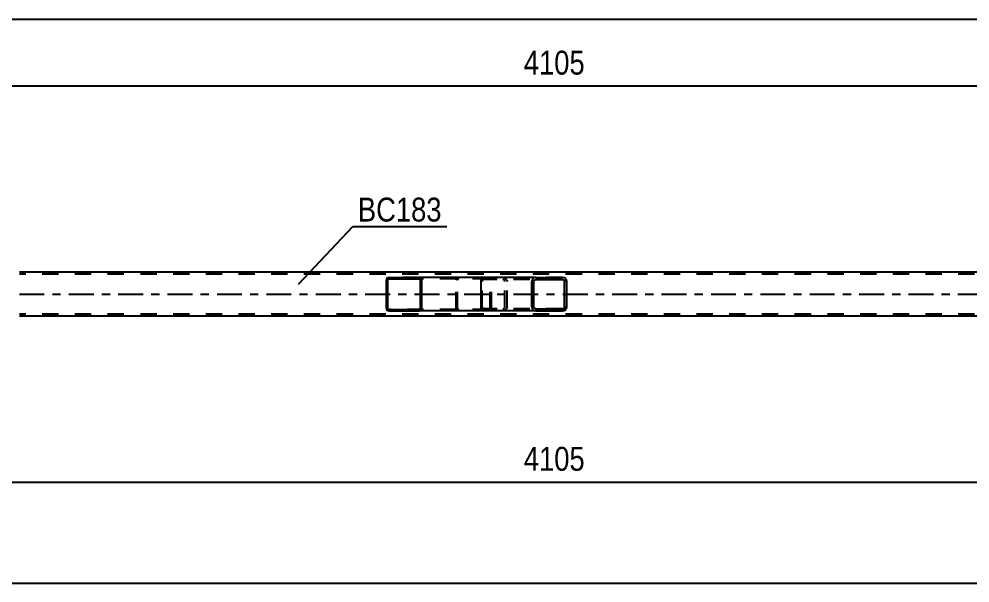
# Model space of a CAD drawing. Header units: millimetres. Extents: x -74 to 767, y -439 to 155.
# Drawn here: x 46.8 to 160.7, y -247.6 to -180 of the extents above; entities that cross this region are included whole.
import ezdxf

# ---------------------------------------------------------------- set-up
doc = ezdxf.new("R2010")
doc.units = ezdxf.units.MM
doc.linetypes.add('DXK_LINE_DOT2', pattern=[3.9198, 1.9599, -1.9599])
doc.linetypes.add('DXK_LINE_DOT3', pattern=[5.9187, 2.979, -0.9799, 0.9799, -0.9799])
doc.styles.add('Arial Narrow', font='ARIALN.TTF', dxfattribs={"height": 0.2})

# ---------------------------------------------------------------- blocks, each defined once
blk = doc.blocks.new('Part-814185030-5411 - 5260')
at = {"linetype": 'Continuous'}
h = blk.add_hatch(dxfattribs=at)
h.set_pattern_fill('', scale=0.7, style=0, pattern_type=0)
h.set_pattern_definition([(45, (95.0526, -211.185), (-1.57154, 1.57154), [])])
h.paths.add_polyline_path([(95.08, -211.31), (95.05, -211.19), (94.98, -211.08), (94.87, -211.01), (94.74, -210.99), (91.16, -210.99), (91.03, -211.01), (90.92, -211.08), (90.85, -211.19), (90.82, -211.31), (90.82, -214.67), (90.85, -214.79), (90.92, -214.89), (91.03, -214.96), (91.16, -214.99), (94.74, -214.99), (94.87, -214.96), (94.98, -214.89), (95.05, -214.79), (95.08, -214.67)])
h.paths.add_polyline_path([(94.9, -214.73), (94.86, -214.78), (94.8, -214.82), (94.74, -214.83), (91.16, -214.83), (91.1, -214.82), (91.04, -214.78), (91.01, -214.73), (90.99, -214.67), (90.99, -211.31), (91.01, -211.25), (91.04, -211.19), (91.1, -211.16), (91.16, -211.15), (94.74, -211.15), (94.8, -211.16), (94.86, -211.19), (94.9, -211.25), (94.91, -211.31), (94.91, -214.67)])
at = {"color": 2, "linetype": 'Continuous'}
for p, q in [((90.85, -211.19), (90.82, -211.31)), ((90.82, -214.67), (90.82, -211.31)), ((90.99, -211.31), (91.01, -211.25)), ((90.99, -214.67), (90.99, -211.31)), ((91.01, -211.25), (91.04, -211.19)), ((91.16, -210.99), (91.03, -211.01)), ((91.04, -211.19), (91.1, -211.16)), ((91.1, -211.16), (91.16, -211.15)), ((91.16, -210.99), (94.74, -210.99)), ((91.16, -211.15), (94.74, -211.15)), ((102.44, -210.99), (94.74, -210.99)), ((94.87, -211.01), (94.74, -210.99)), ((94.74, -211.15), (94.8, -211.16)), ((94.8, -211.16), (94.86, -211.19)), ((94.86, -211.19), (94.9, -211.25)), ((94.9, -211.25), (94.91, -211.31)), ((94.91, -214.67), (94.91, -211.31)), ((95.08, -211.31), (95.05, -211.19)), ((95.08, -214.67), (95.08, -211.31)), ((90.82, -214.67), (90.85, -214.79)), ((91.01, -214.73), (90.99, -214.67)), ((91.04, -214.78), (91.01, -214.73)), ((91.03, -214.96), (91.16, -214.99)), ((91.1, -214.82), (91.04, -214.78)), ((91.16, -214.83), (91.1, -214.82)), ((91.16, -214.83), (94.74, -214.83)), ((91.16, -214.99), (94.74, -214.99)), ((94.8, -214.82), (94.74, -214.83)), ((94.74, -214.99), (94.87, -214.96)), ((102.44, -214.99), (94.74, -214.99)), ((94.86, -214.78), (94.8, -214.82)), ((94.9, -214.73), (94.86, -214.78)), ((94.91, -214.67), (94.9, -214.73)), ((95.05, -214.79), (95.08, -214.67))]:
    blk.add_line(p, q, dxfattribs=at)
at = {"color": 7, "linetype": 'DXK_LINE_DOT2'}
for p, q in [((94.74, -210.99), (91.16, -210.99)), ((103.09, -211.15), (91.16, -211.15)), ((99.17, -211.31), (99.2, -211.19)), ((99.17, -214.67), (99.17, -211.31)), ((99.35, -211.25), (99.34, -211.31)), ((99.34, -214.67), (99.34, -211.31)), ((99.39, -211.19), (99.35, -211.25)), ((99.38, -211.01), (99.51, -210.99)), ((99.45, -211.16), (99.39, -211.19)), ((99.51, -211.15), (99.45, -211.16)), ((103.09, -210.99), (102.44, -210.99)), ((103.09, -210.99), (103.22, -211.01)), ((103.15, -211.16), (103.09, -211.15)), ((103.21, -211.19), (103.15, -211.16)), ((103.24, -211.25), (103.21, -211.19)), ((103.26, -211.31), (103.24, -211.25)), ((103.26, -214.67), (103.26, -211.31)), ((103.4, -211.19), (103.43, -211.31)), ((103.43, -214.67), (103.43, -211.31)), ((103.09, -214.83), (91.16, -214.83)), ((94.74, -214.99), (91.16, -214.99)), ((99.2, -214.79), (99.17, -214.67)), ((99.34, -214.67), (99.35, -214.73)), ((99.35, -214.73), (99.39, -214.78)), ((99.51, -214.99), (99.38, -214.96)), ((99.39, -214.78), (99.41, -214.79)), ((99.41, -214.79), (99.45, -214.82)), ((99.45, -214.82), (99.51, -214.83)), ((103.09, -214.99), (102.44, -214.99)), ((103.09, -214.83), (103.15, -214.82)), ((103.22, -214.96), (103.09, -214.99)), ((103.15, -214.82), (103.21, -214.78)), ((103.21, -214.78), (103.24, -214.73)), ((103.24, -214.73), (103.26, -214.67)), ((103.42, -214.69), (103.4, -214.79)), ((103.43, -214.67), (103.42, -214.69))]:
    blk.add_line(p, q, dxfattribs=at)
at = {"color": 2, "linetype": 'Continuous'}
for centre, start, end in [((91.15, -211.32), 110.7583, 155.68), ((94.75, -211.32), 24.32, 69.2417), ((91.15, -214.65), 204.32, 249.2417), ((94.75, -214.65), 290.7583, 335.68)]:
    blk.add_arc(centre, 0.331, start, end, dxfattribs=at)
at = {"color": 7, "linetype": 'DXK_LINE_DOT2'}
for centre, start, end in [((99.5, -211.32), 110.7583, 155.68), ((103.1, -211.32), 24.32, 69.2417), ((99.5, -214.65), 204.32, 249.2417), ((103.1, -214.65), 290.7583, 335.68)]:
    blk.add_arc(centre, 0.331, start, end, dxfattribs=at)
blk = doc.blocks.new('Part-814185030-5412 - 5260')
at = {"linetype": 'Continuous'}
h = blk.add_hatch(dxfattribs=at)
h.set_pattern_fill('', scale=0.7, style=0, pattern_type=0)
h.set_pattern_definition([(45, (112.3848, -211.2838), (-1.57154, 1.57154), [])])
h.paths.add_polyline_path([(112.42, -211.47), (112.38, -211.28), (112.28, -211.13), (112.11, -211.02), (111.92, -210.99), (108.74, -210.99), (108.54, -211.02), (108.38, -211.13), (108.27, -211.28), (108.23, -211.47), (108.23, -214.51), (108.27, -214.69), (108.38, -214.85), (108.54, -214.95), (108.74, -214.99), (111.92, -214.99), (112.11, -214.95), (112.28, -214.85), (112.38, -214.69), (112.42, -214.51)])
h.paths.add_polyline_path([(112.15, -214.6), (112.1, -214.68), (112.02, -214.73), (111.92, -214.75), (108.74, -214.75), (108.64, -214.73), (108.56, -214.68), (108.5, -214.6), (108.48, -214.51), (108.48, -211.47), (108.5, -211.38), (108.56, -211.3), (108.64, -211.25), (108.74, -211.23), (111.92, -211.23), (112.02, -211.25), (112.1, -211.3), (112.15, -211.38), (112.17, -211.47), (112.17, -214.51)])
at = {"color": 2, "linetype": 'Continuous'}
for p, q in [((102.16, -211.47), (102.19, -211.28)), ((102.16, -214.51), (102.16, -211.47)), ((102.19, -211.28), (102.24, -211.13)), ((102.24, -211.13), (102.33, -211.02)), ((102.33, -211.02), (102.44, -210.99)), ((108.74, -210.99), (102.44, -210.99)), ((108.27, -211.28), (108.23, -211.47)), ((108.23, -214.51), (108.23, -211.47)), ((108.48, -211.47), (108.5, -211.38)), ((108.48, -214.51), (108.48, -211.47)), ((108.5, -211.38), (108.56, -211.3)), ((108.74, -210.99), (108.54, -211.02)), ((108.56, -211.3), (108.64, -211.25)), ((108.64, -211.25), (108.74, -211.23)), ((108.74, -210.99), (111.92, -210.99)), ((108.74, -211.23), (111.92, -211.23)), ((112.11, -211.02), (111.92, -210.99)), ((111.92, -211.23), (112.02, -211.25)), ((112.02, -211.25), (112.1, -211.3)), ((112.1, -211.3), (112.15, -211.38)), ((112.15, -211.38), (112.17, -211.47)), ((112.17, -214.51), (112.17, -211.47)), ((112.42, -211.47), (112.38, -211.28)), ((112.42, -214.51), (112.42, -211.47)), ((102.19, -214.69), (102.16, -214.51)), ((102.24, -214.85), (102.19, -214.69)), ((102.33, -214.95), (102.24, -214.85)), ((102.44, -214.99), (102.33, -214.95)), ((108.74, -214.99), (102.44, -214.99)), ((108.23, -214.51), (108.27, -214.69)), ((108.5, -214.6), (108.48, -214.51)), ((108.56, -214.68), (108.5, -214.6)), ((108.54, -214.95), (108.74, -214.99)), ((108.64, -214.73), (108.56, -214.68)), ((108.74, -214.75), (108.64, -214.73)), ((108.74, -214.75), (111.92, -214.75)), ((108.74, -214.99), (111.92, -214.99)), ((112.02, -214.73), (111.92, -214.75)), ((111.92, -214.99), (112.11, -214.95)), ((112.1, -214.68), (112.02, -214.73)), ((112.15, -214.6), (112.1, -214.68)), ((112.17, -214.51), (112.15, -214.6)), ((112.38, -214.69), (112.42, -214.51))]:
    blk.add_line(p, q, dxfattribs=at)
at = {"color": 7, "linetype": 'DXK_LINE_DOT2'}
for p, q in [((102.31, -211.38), (102.3, -211.47)), ((102.3, -214.51), (102.3, -211.47)), ((102.34, -211.3), (102.31, -211.38)), ((102.38, -211.25), (102.34, -211.3)), ((102.44, -211.23), (102.38, -211.25)), ((111.92, -211.23), (102.44, -211.23)), ((103.43, -211.23), (103.43, -210.99)), ((104.77, -210.99), (104.96, -211.02)), ((104.87, -211.25), (104.77, -211.23)), ((104.95, -211.3), (104.87, -211.25)), ((105, -211.38), (104.95, -211.3)), ((105.02, -211.47), (105, -211.38)), ((105.02, -214.51), (105.02, -211.47)), ((105.23, -211.28), (105.27, -211.47)), ((105.27, -214.51), (105.27, -211.47)), ((111.92, -210.99), (108.74, -210.99)), ((102.3, -214.51), (102.31, -214.6)), ((102.31, -214.6), (102.34, -214.68)), ((102.34, -214.68), (102.38, -214.73)), ((102.38, -214.73), (102.44, -214.75)), ((111.92, -214.75), (102.44, -214.75)), ((103.43, -214.99), (103.43, -214.75)), ((104.77, -214.75), (104.87, -214.73)), ((104.96, -214.95), (104.77, -214.99)), ((104.87, -214.73), (104.95, -214.68)), ((104.95, -214.68), (105, -214.6)), ((105, -214.6), (105.02, -214.51)), ((105.27, -214.51), (105.23, -214.69)), ((111.92, -214.99), (108.74, -214.99))]:
    blk.add_line(p, q, dxfattribs=at)
for centre, start, end in [((104.78, -211.48), 23.8494, 68.8059), ((104.78, -214.49), 291.1941, 336.1506)]:
    blk.add_arc(centre, 0.492, start, end, dxfattribs=at)
at = {"color": 2, "linetype": 'Continuous'}
for centre, start, end in [((108.72, -211.48), 111.1941, 156.1506), ((111.93, -211.48), 23.8494, 68.8059), ((108.72, -214.49), 203.8494, 248.8059), ((111.93, -214.49), 291.1941, 336.1506)]:
    blk.add_arc(centre, 0.492, start, end, dxfattribs=at)
blk = doc.blocks.new('Part-814185030-5479 - 5260')
at = {"color": 2, "linetype": 'Continuous'}
for p, q in [((184.45, -210.35), (46.85, -210.35)), ((184.45, -215.63), (46.85, -215.63))]:
    blk.add_line(p, q, dxfattribs=at)
at = {"color": 7, "linetype": 'DXK_LINE_DOT2'}
for p, q in [((623.83, -210.59), (46.85, -210.59)), ((623.83, -215.39), (46.85, -215.39))]:
    blk.add_line(p, q, dxfattribs=at)
at = {"color": 7, "linetype": 'DXK_LINE_DOT3'}
blk.add_line((46.85, -212.99), (623.83, -212.99), dxfattribs=at)
blk = doc.blocks.new('StraightDimension-814185030-5656 - 5260')
at = {"color": 7, "linetype": 'Continuous'}
blk.add_line((35.99, -247.6), (634.69, -247.6), dxfattribs=at)
blk = doc.blocks.new('StraightDimension-814185030-5704 - 5260')
at = {"color": 7, "linetype": 'Continuous'}
for p, q in [((36.63, -216.63), (36.63, -238.63)), ((185.25, -225.03), (185.25, -244.11)), ((38.13, -234.9), (35.13, -236.1)), ((36.63, -235.5), (185.25, -235.5)), ((183.75, -236.1), (186.75, -234.9))]:
    blk.add_line(p, q, dxfattribs=at)
at = {"color": 0}
blk.add_wipeout([(115.19, -234.75), (115.19, -230.55), (106.68, -230.55), (106.68, -234.75)], dxfattribs=at)
at = {"color": 3, "style": 'Arial Narrow'}
blk.add_text('4105', height=2.863, dxfattribs=at).set_placement((107.28, -234.15))
at = {"color": 0, "linetype": 'Continuous'}
for points in [[(36.03, -236.2), (31.83, -236.2), (31.83, -239.23), (36.03, -239.23)], [(184.65, -236.2), (180.45, -236.2), (180.45, -244.71), (184.65, -244.71)]]:
    blk.add_wipeout(points, dxfattribs=at)
at = {"color": 3, "linetype": 'Continuous', "style": 'Arial Narrow'}
for s, height, p in [('0', 2.86, (35.43, -238.63)), ('4105', 2.863, (184.05, -244.11))]:
    blk.add_text(s, height=height, rotation=90.0002, dxfattribs=at).set_placement(p)
blk = doc.blocks.new('StraightDimension-814185030-5723 - 5260')
at = {"color": 7, "linetype": 'Continuous'}
for p, q in [((36.63, -209.35), (36.63, -185.17)), ((185.25, -200.95), (185.25, -185.17)), ((38.13, -187.42), (35.13, -188.62)), ((183.75, -188.62), (186.75, -187.42)), ((36.63, -188.02), (185.25, -188.02))]:
    blk.add_line(p, q, dxfattribs=at)
at = {"color": 0}
blk.add_wipeout([(115.19, -187.27), (115.19, -183.07), (106.68, -183.07), (106.68, -187.27)], dxfattribs=at)
at = {"color": 3, "style": 'Arial Narrow'}
blk.add_text('4105', height=2.863, dxfattribs=at).set_placement((107.28, -186.67))
blk = doc.blocks.new('StraightDimension-814185030-9228 - 5260')
at = {"color": 7, "linetype": 'Continuous'}
blk.add_line((36.63, -180.01), (634.05, -180.01), dxfattribs=at)
blk = doc.blocks.new('Mark-814185030-5475 - 5260')
at = {"color": 30, "linetype": 'Continuous'}
for p, q in [((80.28, -211.78), (86.8, -204.88)), ((86.8, -204.88), (98.04, -204.88))]:
    blk.add_line(p, q, dxfattribs=at)
at = {"color": 0}
blk.add_wipeout([(97.44, -204.28), (97.44, -201.28), (87.4, -201.28), (87.4, -204.28)], dxfattribs=at)
blk.add_wipeout([(97.44, -204.28), (97.44, -201.28), (87.4, -201.28), (87.4, -204.28)], dxfattribs=at)
at = {"color": 3, "style": 'Arial Narrow'}
blk.add_text('BC183', height=2.863, dxfattribs=at).set_placement((87.4, -204.28))

msp = doc.modelspace()

# ---------------------------------------------------------------- block references
for name in ['StraightDimension-814185030-5723 - 5260', 'Part-814185030-5479 - 5260', 'Part-814185030-5411 - 5260', 'Part-814185030-5412 - 5260', 'StraightDimension-814185030-5656 - 5260']:
    msp.add_blockref(name, (0, 0))

# ---------------------------------------------------------------- next in the draw order: block references
for name in ['StraightDimension-814185030-9228 - 5260', 'StraightDimension-814185030-5704 - 5260']:
    msp.add_blockref(name, (0, 0))

# ---------------------------------------------------------------- next in the draw order: block references
msp.add_blockref('Mark-814185030-5475 - 5260', (0, 0))

doc.saveas('drawing.dxf')
